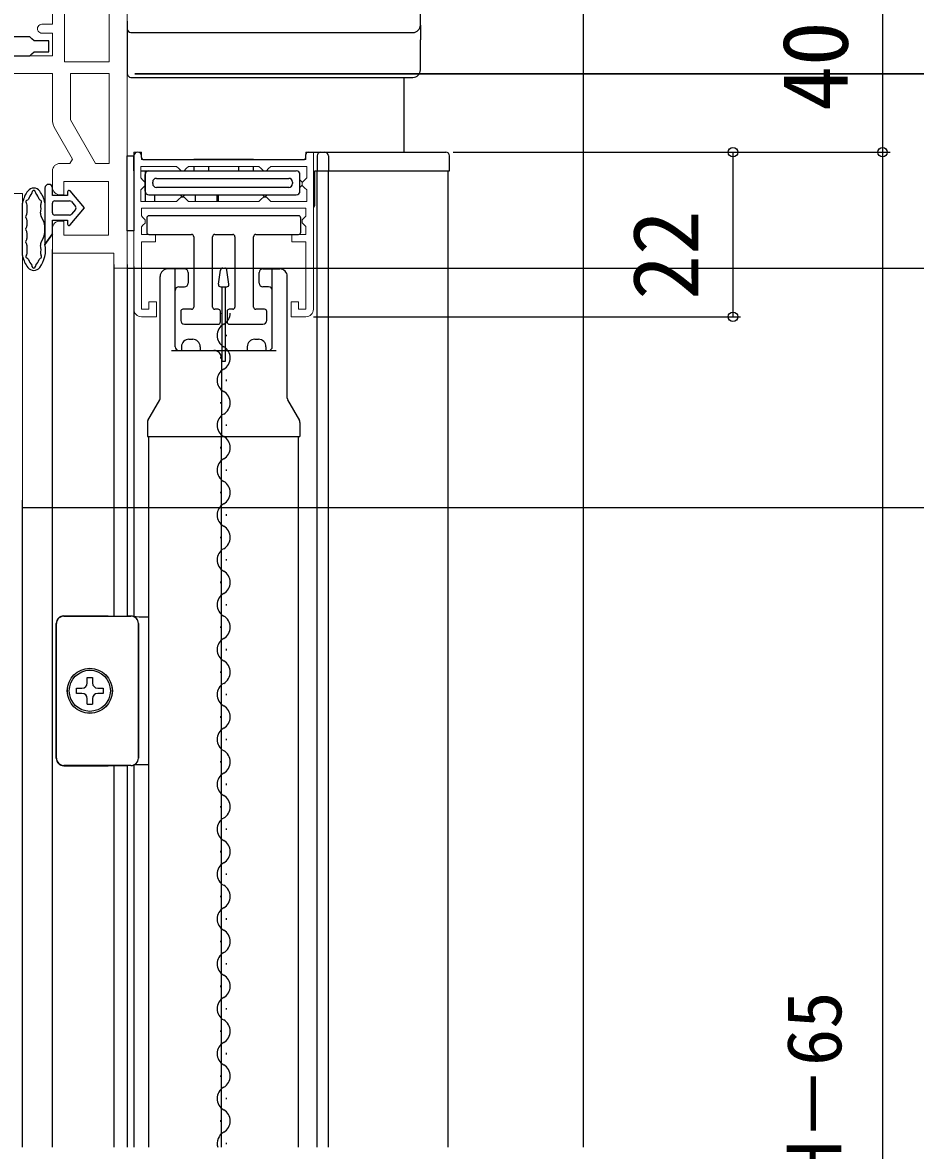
# Model space of a CAD drawing. Units: millimetres, scale not verified. Extents: x -525 to 525, y -783 to 778.
# Drawn here: x -216.2 to -96.8, y 176.3 to 327 of the extents above; entities that cross this region are included whole.
import ezdxf
from ezdxf.enums import TextEntityAlignment as Align

# ---------------------------------------------------------------- set-up
doc = ezdxf.new("R2010")
doc.units = ezdxf.units.MM
doc.header["$LTSCALE"] = 4
doc.layers.add('0-3_YKK_11', color=7, linetype='Continuous', lineweight=18)
for name, color, linetype in [('0-5_YKK_12', 2, 'Continuous'), ('0-6_YKK_13', 4, 'Continuous'), ('0-8_YKK_D', 6, 'Continuous'), ('0-A_YSS_K', 3, 'Continuous')]:
    doc.layers.add(name, color=color, linetype=linetype)
doc.styles.add('ＭＳ ゴシック', font='')
doc.styles.get('ＭＳ ゴシック').set_extended_font_data('MS Gothic')

msp = doc.modelspace()

# ---------------------------------------------------------------- linework, layer by layer
at = {"layer": '0-3_YKK_11'}
msp.add_line((-194.3, 307.504), (-194, 307.804), dxfattribs=at)
at = {"layer": '0-3_YKK_11', "color": 211}
msp.add_line((-212.2, 305), (-212.2, 307.2), dxfattribs=at)
for points in [[(-256.1, 350.2), (-202.2, 350.2), (-202.2, 348.7), (-189.7, 348.7), (-189.7, 350.2), (-187.2, 350.2), (-187.2, 346.2), (-202.2, 346.2), (-202.2, 294.2), (-204, 294.2), (-204, 296.2), (-212.2, 296.2), (-212.2, 299.5)], [(-213.6, 326.8), (-212.2, 326.8), (-212.2, 347.8)], [(-253.901, 325.6), (-255.3, 325.6), (-255.3, 322.6), (-212.2, 322.6), (-212.2, 325.6), (-213.6, 325.6)], [(-212.2, 314.173), (-212.2, 320.2), (-254.8, 320.2)], [(-211.2, 308.2), (-209.855, 308.2), (-209.528, 308.767), (-211.812, 312.723)], [(-211.2, 300.5), (-210.7, 300.5), (-210.7, 298.6), (-204.7, 298.6), (-204.7, 305.8), (-210.7, 305.8), (-210.7, 304), (-211.2, 304)]]:
    msp.add_lwpolyline(points, dxfattribs=at)
for points in [[(-204.6, 347.8), (-204.6, 321.8), (-210.6, 321.8), (-210.6, 347.8)], [(-204.6, 320.2), (-204.6, 308.2), (-206.429, 308.2), (-209.8, 314.039), (-209.8, 320.2)]]:
    msp.add_lwpolyline(points, close=True, dxfattribs=at)
at = {"layer": '0-3_YKK_11'}
for points in [[(-201.3, 288.704), (-201.3, 309.704), (-200.3, 309.704), (-200.3, 308.704), (-178.3, 308.704), (-178.3, 309.704), (-177.3, 309.704), (-177.3, 288.704)], [(-194, 307.804), (-184.6, 307.804), (-184.3, 307.504), (-184, 307.204), (-183.6, 307.204), (-183.3, 307.504), (-183, 307.804), (-178.2, 307.804), (-178.2, 306.254), (-178.5, 305.954), (-178.8, 305.654), (-178.8, 305.254), (-178.5, 304.954), (-178.2, 304.654), (-178.2, 303.104), (-183, 303.104), (-183.3, 303.404), (-183.6, 303.704), (-184, 303.704), (-184.3, 303.404), (-184.6, 303.104), (-194, 303.104), (-194.3, 303.404), (-194.6, 303.704), (-195, 303.704), (-195.3, 303.404), (-195.6, 303.104), (-200.4, 303.104), (-200.4, 304.654), (-200.1, 304.954), (-199.8, 305.254), (-199.8, 305.654), (-200.1, 305.954), (-200.4, 306.254), (-200.4, 307.804), (-195.6, 307.804), (-195.3, 307.504), (-195, 307.204), (-194.6, 307.204), (-194.3, 307.504)], [(-274.2, 304.2), (-233.2, 304.2), (-233.2, 301.7), (-236.2, 301.7), (-236.2, 297.5), (-218.6, 297.5), (-218.6, 301.7), (-220.2, 301.7), (-220.2, 304.2), (-216.2, 304.2), (-216.2, 263.2)], [(-178.3, 302.204), (-200.3, 302.204), (-200.3, 301.175), (-200.1, 300.975), (-199.8, 300.675), (-199.8, 300.234), (-200.1, 299.934), (-200.3, 299.734), (-200.3, 298.704), (-198.4, 298.704), (-198.4, 297.704), (-200.3, 297.704), (-200.3, 288.704), (-199.3, 288.704), (-199.3, 289.704), (-198.3, 289.704), (-198.3, 287.704), (-200.3, 287.704)], [(-178.3, 287.704), (-180.3, 287.704), (-180.3, 289.704), (-179.3, 289.704), (-179.3, 288.704), (-178.3, 288.704), (-178.3, 297.701), (-180.2, 297.701), (-180.2, 298.701), (-178.3, 298.701), (-178.3, 299.754), (-178.5, 299.954), (-178.8, 300.254), (-178.8, 300.654), (-178.5, 300.954), (-178.3, 301.154), (-178.3, 302.204)]]:
    msp.add_lwpolyline(points, dxfattribs=at)
at = {"layer": '0-3_YKK_11', "color": 211}
for centre, radius, start, end in [((-213.6, 326.2), 0.6, 89.99999, 270.00001), ((-209.3, 314.173), 2.9, 179.99998, 209.99999), ((-211.2, 307.2), 1, 90, 179.99998), ((-211.2, 305), 1, 179.99998, 270.00002), ((-211.2, 299.5), 1, 90, 179.99998)]:
    msp.add_arc(centre, radius, start, end, dxfattribs=at)
at = {"layer": '0-3_YKK_11'}
for centre, start, end in [((-200.3, 288.704), 180.00001, 269.99999), ((-178.3, 288.704), 270.00001, 359.99999)]:
    msp.add_arc(centre, 1, start, end, dxfattribs=at)
at = {"layer": '0-5_YKK_12'}
for p, q in [((-165.2, 319.7), (-165.2, 309.704)), ((-176.8, 176.7), (-176.8, 307.204)), ((-175.3, 176.7), (-175.3, 307.204)), ((-159.3, 176.7), (-159.3, 307.204)), ((-212.2, 176.7), (-212.2, 296.7)), ((-204, 294.7), (-204, 247.704)), ((-202.2, 294.7), (-202.2, 247.704)), ((-201.3, 294.406), (-201.3, 247.621)), ((-189.681, 288.104), (-189.681, 288.204)), ((-188.921, 285.104), (-188.921, 285.304)), ((-189.681, 282.104), (-189.681, 282.304)), ((-188.921, 279.104), (-188.921, 279.304)), ((-189.681, 276.104), (-189.681, 276.304)), ((-188.921, 273.104), (-188.921, 273.304)), ((-199.3, 176.7), (-199.3, 271.704)), ((-189.641, 271.704), (-189.641, 176.7)), ((-179.3, 176.7), (-179.3, 271.704)), ((-189.681, 270.104), (-189.681, 270.304)), ((-188.921, 267.104), (-188.921, 267.304)), ((-189.681, 264.104), (-189.681, 264.304)), ((-216.2, 176.7), (-216.2, 263.2)), ((-188.921, 261.104), (-188.921, 261.304)), ((-189.681, 258.104), (-189.681, 258.304)), ((-188.921, 255.104), (-188.921, 255.304)), ((-189.681, 252.104), (-189.681, 252.304)), ((-188.921, 249.104), (-188.921, 249.304)), ((-189.681, 246.104), (-189.681, 246.304)), ((-188.921, 243.104), (-188.921, 243.304)), ((-189.681, 240.104), (-189.681, 240.304)), ((-188.921, 237.104), (-188.921, 237.304)), ((-189.681, 234.104), (-189.681, 234.304)), ((-188.921, 231.104), (-188.921, 231.304)), ((-204, 227.704), (-204, 176.7)), ((-202.2, 227.704), (-202.2, 176.7)), ((-201.3, 227.788), (-201.3, 176.7)), ((-189.681, 228.104), (-189.681, 228.304)), ((-188.921, 225.104), (-188.921, 225.304)), ((-189.681, 222.104), (-189.681, 222.304)), ((-188.921, 219.104), (-188.921, 219.304)), ((-189.681, 216.104), (-189.681, 216.304)), ((-188.921, 213.104), (-188.921, 213.304)), ((-189.681, 210.104), (-189.681, 210.304)), ((-188.921, 207.104), (-188.921, 207.304)), ((-189.681, 204.104), (-189.681, 204.304)), ((-188.921, 201.104), (-188.921, 201.304)), ((-189.681, 198.104), (-189.681, 198.304)), ((-188.921, 195.104), (-188.921, 195.304)), ((-189.681, 192.104), (-189.681, 192.304)), ((-188.921, 189.104), (-188.921, 189.304)), ((-189.681, 186.104), (-189.681, 186.304)), ((-188.921, 183.104), (-188.921, 183.304)), ((-189.681, 180.104), (-189.681, 180.304)), ((-188.921, 177.104), (-188.921, 177.304))]:
    msp.add_line(p, q, dxfattribs=at)
for centre, start, end in [((-190.139, 288.204), 299.20254, 359.99929), ((-188.462, 285.204), 119.20254, 240.79746), ((-190.139, 282.204), 299.20254, 60.79746), ((-188.462, 279.204), 119.20254, 240.79746), ((-190.139, 276.204), 299.20254, 60.79746), ((-188.462, 273.204), 119.20254, 240.79746), ((-190.139, 270.204), 299.20254, 60.79746), ((-188.462, 267.204), 119.20254, 240.79746), ((-190.139, 264.204), 299.20254, 60.79746), ((-188.462, 261.204), 119.20254, 240.79746), ((-190.139, 258.204), 299.20254, 60.79746), ((-188.462, 255.204), 119.20254, 240.79746), ((-190.139, 252.204), 299.20254, 60.79746), ((-188.462, 249.204), 119.20254, 240.79746), ((-190.139, 246.204), 299.20254, 60.79746), ((-188.462, 243.204), 119.20254, 240.79746), ((-190.139, 240.204), 299.20254, 60.79746), ((-188.462, 237.204), 119.20254, 240.79746), ((-190.139, 234.204), 299.20254, 60.79746), ((-188.462, 231.204), 119.20254, 240.79746), ((-190.139, 228.204), 299.20254, 60.79746), ((-188.462, 225.204), 119.20254, 240.79746), ((-190.139, 222.204), 299.20254, 60.79746), ((-188.462, 219.204), 119.20254, 240.79746), ((-190.139, 216.204), 299.20254, 60.79746), ((-188.462, 213.204), 119.20254, 240.79746), ((-190.139, 210.204), 299.20254, 60.79746), ((-188.462, 207.204), 119.20254, 240.79746), ((-190.139, 204.204), 299.20254, 60.79746), ((-188.462, 201.204), 119.20254, 240.79746), ((-190.139, 198.204), 299.20254, 60.79746), ((-188.462, 195.204), 119.20254, 240.79746), ((-190.139, 192.204), 299.20254, 60.79746), ((-188.462, 189.204), 119.20254, 240.79746), ((-190.139, 186.204), 299.20254, 60.79746), ((-188.462, 183.204), 119.20254, 240.79746), ((-190.139, 180.204), 299.20254, 60.79746), ((-188.462, 177.204), 119.20254, 197.06227)]:
    msp.add_arc(centre, 1.718, start, end, dxfattribs=at)
at = {"layer": '0-6_YKK_13'}
for p, q in [((-163, 326.7), (-163, 399.4)), ((-202.2, 327.2), (-202.2, 326.7)), ((-202.2, 326.7), (-202.2, 326.2)), ((-202.2, 326.2), (-202.2, 324.7)), ((-201.7, 325.7), (-164, 325.7)), ((-163, 326.7), (-163, 324.7)), ((-202.2, 324.7), (-202.2, 320.7)), ((-163, 320.7), (-163, 324.7)), ((-202.2, 320.7), (-202.2, 320.2)), ((-201.7, 319.7), (-164, 319.7)), ((-201.3, 307.204), (-201.3, 309.204)), ((-200.3, 309.004), (-200.3, 309.204)), ((-178.3, 309.004), (-178.3, 309.404)), ((-178, 309.704), (-159.6, 309.704)), ((-176.8, 309.204), (-176.8, 307.204)), ((-175.3, 309.204), (-175.3, 307.204)), ((-200, 308.704), (-178.6, 308.704)), ((-185.3, 308.704), (-193.3, 308.704)), ((-193.3, 307.804), (-193.3, 307.204)), ((-187.3, 308.704), (-191.3, 308.704)), ((-191.3, 307.204), (-191.3, 307.804)), ((-187.3, 307.804), (-187.3, 307.204)), ((-185.3, 307.204), (-185.3, 307.804)), ((-200.4, 307.204), (-179.6, 307.204)), ((-199.8, 307.204), (-199.8, 303.104)), ((-198.3, 306.204), (-180.6, 306.204)), ((-179.1, 304.504), (-179.1, 306.704)), ((-177.1, 302.704), (-177.1, 307.204)), ((-213.2, 304.901), (-213.2, 297.351)), ((-212.2, 303.9), (-212.2, 304.9)), ((-198.8, 305.504), (-198.8, 305.704)), ((-180.6, 305.004), (-198.3, 305.004)), ((-180.1, 305.704), (-180.1, 305.504)), ((-178.797, 305.701), (-179.1, 306.004)), ((-179.1, 305.004), (-178.8, 305.304)), ((-210.2, 303.9), (-212.2, 303.9)), ((-211.9, 303.2), (-209.901, 303.2)), ((-210.2, 304.398), (-210.2, 303.9)), ((-207.9, 302.25), (-209.844, 304.529)), ((-209.672, 303.095), (-209.118, 302.445)), ((-199.3, 304.004), (-179.6, 304.004)), ((-198.5, 303.104), (-198.5, 304.004)), ((-194.8, 303.704), (-195.1, 304.004)), ((-194.5, 304.004), (-194.8, 303.704)), ((-193.1, 304.004), (-193.1, 303.104)), ((-190.2, 304.004), (-190.2, 303.104)), ((-190, 303.104), (-190, 304.004)), ((-216.2, 295.909), (-216.2, 302.891)), ((-215.6, 301.609), (-215.6, 302.612)), ((-212.2, 301.6), (-212.2, 302.9)), ((-209.844, 299.971), (-207.9, 302.25)), ((-209.118, 302.055), (-209.672, 301.405)), ((-215.6, 299.929), (-215.6, 300.551)), ((-212.2, 300.6), (-210.2, 300.6)), ((-212.2, 298.8), (-212.2, 300.6)), ((-209.901, 301.3), (-211.9, 301.3)), ((-210.2, 300.6), (-210.2, 300.102)), ((-199.6, 300.904), (-199.6, 299.004)), ((-179.3, 301.204), (-199.3, 301.204)), ((-179, 299.004), (-179, 300.904)), ((-215.6, 298.249), (-215.6, 298.871)), ((-199.3, 298.704), (-193.6, 298.704)), ((-190.5, 298.704), (-188.1, 298.704)), ((-185, 298.704), (-179.3, 298.704)), ((-215.6, 296.188), (-215.6, 297.191)), ((-193.3, 298.404), (-193.3, 289.004)), ((-190.8, 289.004), (-190.8, 298.404)), ((-187.8, 298.404), (-187.8, 289.004)), ((-185.3, 289.004), (-185.3, 298.404)), ((-194.55, 294.104), (-196.8, 294.104)), ((-195.8, 283.704), (-195.8, 294.104)), ((-189.438, 294.204), (-189.163, 294.204)), ((-184.05, 294.104), (-181.8, 294.104)), ((-182.8, 283.704), (-182.8, 294.104)), ((-197.8, 276.822), (-197.8, 293.104)), ((-194.05, 293.604), (-194.05, 292.204)), ((-190.002, 292.046), (-189.735, 293.946)), ((-188.598, 292.046), (-188.865, 293.946)), ((-184.55, 292.204), (-184.55, 293.604)), ((-180.8, 276.822), (-180.8, 293.104)), ((-195.3, 291.704), (-194.55, 291.704)), ((-189.705, 291.704), (-188.896, 291.704)), ((-189.1, 291.704), (-189.1, 281.704)), ((-183.3, 291.704), (-184.05, 291.704)), ((-195.05, 288.404), (-195.05, 287.204)), ((-193.6, 288.704), (-194.75, 288.704)), ((-190.05, 288.704), (-190.5, 288.704)), ((-189.75, 287.004), (-189.75, 288.404)), ((-188.85, 288.404), (-188.85, 287.004)), ((-188.1, 288.704), (-188.55, 288.704)), ((-183.85, 288.704), (-185, 288.704)), ((-183.55, 287.204), (-183.55, 288.404)), ((-194.55, 286.704), (-190.05, 286.704)), ((-188.55, 286.704), (-184.05, 286.704)), ((-194.95, 283.704), (-194.95, 283.204)), ((-193.95, 284.704), (-193.45, 284.704)), ((-192.45, 283.704), (-192.45, 283.204)), ((-186.15, 283.704), (-186.15, 283.204)), ((-185.15, 284.704), (-184.65, 284.704)), ((-183.65, 283.704), (-183.65, 283.204)), ((-196.3, 283.204), (-182.3, 283.204)), ((-189.6, 282.204), (-189.6, 271.704)), ((-199.435, 273.819), (-197.853, 276.599)), ((-180.748, 276.599), (-179.166, 273.819)), ((-199.5, 273.572), (-199.5, 271.704)), ((-179.1, 273.572), (-179.1, 271.704)), ((-199.5, 271.704), (-179.1, 271.704)), ((-210.7, 247.722), (-210.667, 247.688)), ((-201.7, 247.704), (-202.2, 247.704)), ((-201.716, 247.688), (-201.7, 247.704)), ((-201.7, 247.704), (-201.7, 247.704)), ((-199.718, 247.613), (-199.3, 247.613)), ((-211.667, 246.688), (-211.7, 246.722)), ((-211.7, 228.687), (-211.7, 246.722)), ((-211.667, 228.72), (-211.667, 246.688)), ((-200.7, 246.704), (-200.716, 246.688)), ((-200.716, 246.688), (-200.716, 228.72)), ((-200.7, 228.704), (-200.7, 246.704)), ((-200.7, 246.704), (-200.7, 246.704)), ((-207.55, 239.504), (-206.85, 239.504)), ((-207.55, 238.754), (-207.55, 239.504)), ((-206.85, 239.504), (-206.85, 238.754)), ((-209, 237.354), (-209, 238.054)), ((-209, 238.054), (-208.25, 238.054)), ((-208.25, 237.354), (-209, 237.354)), ((-206.15, 238.054), (-205.4, 238.054)), ((-205.4, 237.354), (-206.15, 237.354)), ((-205.4, 238.054), (-205.4, 237.354)), ((-207.55, 235.904), (-207.55, 236.654)), ((-207.55, 235.904), (-206.85, 235.904)), ((-206.85, 236.654), (-206.85, 235.904)), ((-211.7, 228.687), (-211.667, 228.72)), ((-210.667, 227.72), (-210.7, 227.687)), ((-210.7, 227.687), (-204.77, 227.687)), ((-204.77, 227.687), (-204.735, 227.704)), ((-204.735, 227.704), (-202.2, 227.704)), ((-201.7, 227.704), (-201.716, 227.72)), ((-200.716, 228.72), (-200.7, 228.704)), ((-200.7, 228.704), (-200.7, 228.704)), ((-199.3, 227.795), (-199.718, 227.795))]:
    msp.add_line(p, q, dxfattribs=at)
for points in [[(-252.263, 322.6), (-215.246, 322.6), (-214.95, 322.85), (-214.655, 323.1), (-212.705, 323.1), (-212.705, 324.6), (-214.655, 324.6), (-214.95, 324.85), (-215.246, 325.1), (-252.263, 325.1), (-252.559, 324.85), (-252.855, 324.6), (-254.805, 324.6), (-254.805, 323.1), (-252.855, 323.1), (-252.559, 322.85)], [(-201.3, 299.204), (-202.22, 299.204), (-202.22, 309.204), (-201.3, 309.204)]]:
    msp.add_lwpolyline(points, close=True, dxfattribs=at)
for points in [[(-177.1, 307.204), (-159.1, 307.204), (-159.1, 309.204)], [(-199.8, 304.504), (-199.8, 306.704), (-199.8, 304.504)], [(-183.5, 304.004), (-183.8, 303.704), (-184.1, 304.004)], [(-213.2, 297.351), (-212.2, 298.8), (-213.2, 297.351)], [(-189.1, 281.704), (-189.5, 281.704), (-189.5, 291.704)], [(-210.7, 247.722), (-204.77, 247.722), (-204.735, 247.704), (-202.2, 247.704)], [(-201.7, 227.704), (-201.7, 227.704), (-202.2, 227.704)]]:
    msp.add_lwpolyline(points, dxfattribs=at)
for centre, radius in [((-207.201, 237.703), 3.014), ((-207.2, 237.704), 3), ((-207.2, 237.704), 2.75)]:
    msp.add_circle(centre, radius, dxfattribs=at)
for centre, radius, start, end in [((-201.7, 326.2), 0.5, 180, 270), ((-164, 326.7), 1, 270, 0), ((-201.7, 320.2), 0.5, 180, 270), ((-164, 320.7), 1, 270, 0), ((-200.8, 309.204), 0.5, 90, 180), ((-200.8, 309.204), 0.5, 0, 90), ((-178, 309.404), 0.3, 90, 180), ((-176.3, 309.204), 0.5, 90, 180), ((-175.8, 309.204), 0.5, 0, 90), ((-159.6, 309.204), 0.5, 0, 90), ((-200, 309.004), 0.3, 180, 270), ((-178.6, 309.004), 0.3, 270, 0), ((-199.3, 306.704), 0.5, 90, 180), ((-198.3, 305.704), 0.5, 90, 180), ((-180.6, 305.704), 0.5, 0, 90), ((-179.6, 306.704), 0.5, 0, 90), ((-214.7, 303.901), 1, 37.38277, 142.61723), ((-214.7, 304.401), 0.2, 359.61393, 180.38612), ((-212.7, 304.901), 0.5, 0.11462, 179.88538), ((-212.7, 304.9), 0.5, 0.00002, 0.11467), ((-209.998, 304.398), 0.202, 40.46381, 180), ((-198.3, 305.504), 0.5, 180, 270), ((-180.6, 305.504), 0.5, 270, 0), ((-212.476, 302.201), 3.8, 142.61723, 167.56012), ((-215.552, 303.081), 0.2, 107.41595, 215.89399), ((-215.702, 303.558), 0.3, 287.41595, 337.1967), ((-212.476, 302.201), 3.2, 141.12634, 157.1967), ((-215.2, 304.398), 0.3, 321.12634, 0.38612), ((-214.2, 304.398), 0.3, 179.61393, 218.87367), ((-216.925, 302.201), 3.2, 22.8033, 38.87367), ((-213.699, 303.558), 0.3, 202.8033, 252.58405), ((-216.925, 302.201), 3.8, 11.41207, 37.38277), ((-213.848, 303.081), 0.2, 319.31808, 72.58405), ((-211.9, 302.9), 0.3, 90, 180), ((-209.901, 302.9), 0.3, 40.46381, 90), ((-199.3, 304.504), 0.5, 180, 270), ((-179.6, 304.504), 0.5, 270, 0), ((-215.6, 302.891), 0.6, 167.56012, 180), ((-216.2, 301.609), 0.6, 318.59038, 0), ((-216.2, 302.612), 0.6, 0, 35.89399), ((-213.2, 301.449), 0.6, 168.58793, 212.63687), ((-216.925, 302.201), 3.2, 348.58793, 9.09882), ((-213.469, 302.755), 0.3, 139.31808, 189.09882), ((-211.9, 301.6), 0.3, 180, 270), ((-209.346, 302.25), 0.3, 319.53619, 40.46381), ((-177.6, 302.704), 0.5, 306.8699, 360), ((-215.6, 301.08), 0.2, 138.59038, 221.40962), ((-216.2, 300.551), 0.6, 0, 41.40962), ((-216.4, 299.4), 3.2, 327.36313, 32.63687), ((-209.998, 300.102), 0.202, 180.00003, 319.53622), ((-209.901, 301.6), 0.3, 270, 319.53619), ((-199.3, 300.904), 0.3, 90, 180), ((-179.3, 300.904), 0.3, 0, 90), ((-215.6, 299.4), 0.2, 138.59038, 221.40962), ((-216.2, 299.929), 0.6, 318.59038, 0), ((-216.2, 298.871), 0.6, 0, 41.40962), ((-199.3, 299.004), 0.3, 180, 270), ((-193.6, 298.404), 0.3, 0, 90), ((-190.5, 298.404), 0.3, 90, 180), ((-188.1, 298.404), 0.3, 0, 90), ((-185, 298.404), 0.3, 90, 180), ((-179.3, 299.004), 0.3, 270, 360), ((-215.6, 297.72), 0.2, 138.59038, 221.40962), ((-216.2, 298.249), 0.6, 318.59038, 0), ((-216.2, 297.191), 0.6, 0, 41.40962), ((-216.925, 296.599), 3.8, 322.61723, 11.41207), ((-213.2, 297.351), 0.6, 147.36313, 191.41207), ((-216.925, 296.599), 3.2, 350.90118, 11.41207), ((-215.6, 295.909), 0.6, 180, 192.43989), ((-212.476, 296.599), 3.8, 192.43989, 217.38277), ((-215.552, 295.719), 0.2, 144.106, 252.58405), ((-216.2, 296.188), 0.6, 324.106, 0), ((-215.702, 295.242), 0.3, 22.8033, 72.58405), ((-213.699, 295.242), 0.3, 107.41595, 157.1967), ((-213.848, 295.719), 0.2, 287.41595, 40.68193), ((-213.469, 296.045), 0.3, 170.90118, 220.68193), ((-214.7, 294.899), 1, 217.38277, 322.61723), ((-212.476, 296.599), 3.2, 202.8033, 218.87367), ((-215.2, 294.402), 0.3, 359.61392, 38.87367), ((-214.7, 294.399), 0.2, 179.61392, 0.38608), ((-214.2, 294.402), 0.3, 141.12633, 180.38608), ((-216.925, 296.599), 3.2, 321.12633, 337.1967), ((-196.8, 293.104), 1, 90, 180), ((-194.55, 293.604), 0.5, 0, 90), ((-189.438, 293.904), 0.3, 90, 172), ((-189.163, 293.904), 0.3, 8, 90), ((-184.05, 293.604), 0.5, 90, 180), ((-181.8, 293.104), 1, 360, 90), ((-195.3, 291.204), 0.5, 90, 180), ((-194.55, 292.204), 0.5, 270, 0), ((-189.705, 292.004), 0.3, 172, 270), ((-188.896, 292.004), 0.3, 270, 8), ((-184.05, 292.204), 0.5, 180, 270), ((-183.3, 291.204), 0.5, 360, 90), ((-194.75, 288.404), 0.3, 90, 180), ((-193.6, 289.004), 0.3, 270, 0), ((-190.5, 289.004), 0.3, 180, 270), ((-190.05, 288.404), 0.3, 0, 90), ((-188.55, 288.404), 0.3, 90, 180), ((-188.1, 289.004), 0.3, 270, 0), ((-185, 289.004), 0.3, 180, 270), ((-183.85, 288.404), 0.3, 360, 90), ((-194.55, 287.204), 0.5, 180, 270), ((-190.05, 287.004), 0.3, 270, 0), ((-188.55, 287.004), 0.3, 180, 270), ((-184.05, 287.204), 0.5, 270, 360), ((-195.3, 283.704), 0.5, 180, 270), ((-193.95, 283.704), 1, 90, 180), ((-193.45, 283.704), 1, 360, 90), ((-185.15, 283.704), 1, 90, 180), ((-184.65, 283.704), 1, 360, 90), ((-183.3, 283.704), 0.5, 270, 360), ((-190.6, 282.204), 1, 360, 90), ((-198.3, 276.822), 0.5, 333.43495, 0), ((-180.3, 276.822), 0.5, 180, 206.56505), ((-199, 273.572), 0.5, 150.35587, 180), ((-179.6, 273.572), 0.5, 0, 29.64413), ((-210.667, 246.688), 1, 90, 179.99489), ((-201.716, 246.688), 1, 0.00511, 90), ((-201.7, 246.704), 1, 0.00209, 90), ((-208.25, 238.754), 0.7, 270, 360), ((-206.15, 238.754), 0.7, 180, 270), ((-208.25, 236.654), 0.7, 0, 90), ((-206.15, 236.654), 0.7, 90, 180), ((-210.667, 228.72), 1, 180.00511, 270), ((-201.716, 228.72), 1, 270, 359.99489), ((-201.7, 228.704), 1, 270, 359.99802)]:
    msp.add_arc(centre, radius, start, end, dxfattribs=at)
for centre, major_axis, ratio, start_param, end_param in [((-210.7, 246.722), (-0.707, 0.707), 0.999924, 5.4978252, 7.0685454), ((-206.2, 247.81), (-14.625, 0), 0.008727, 1.2604153, 1.8824345), ((-199.7, 247.631), (-2, 0), 0.008727, 0.6324882, 1.5620697), ((-210.7, 228.687), (0.707, 0.707), 0.999924, 2.3562326, 3.9269527), ((-206.2, 227.598), (-14.625, 0), 0.008727, 4.4007508, 5.02277), ((-199.7, 227.778), (-2, 0), 0.008727, 4.7211156, 5.6551818)]:
    msp.add_ellipse(centre, major_axis=major_axis, ratio=ratio, start_param=start_param, end_param=end_param, dxfattribs=at)
at = {"layer": '0-8_YKK_D'}
for p, q in [((-101.2, 350.2), (-101.2, 309.7)), ((-201.2, 320.2), (-20.2, 320.2)), ((-201.2, 320.197), (-40.2, 320.197)), ((-201.2, 320.197), (-20.2, 320.197)), ((-158.6, 309.7), (-100.2, 309.7)), ((-158.6, 309.7), (-120.2, 309.7)), ((-158.6, 309.7), (-100.2, 309.7)), ((-121.2, 309.7), (-121.2, 287.7)), ((-101.2, 309.7), (-101.2, 24.7)), ((-202.1, 294.2), (-60.2, 294.2)), ((-201.7, 294.2), (-40.2, 294.2)), ((-201.7, 294.2), (-40.2, 294.2)), ((-177.3, 287.7), (-120.2, 287.7)), ((-216.2, 262.2), (-40.2, 262.2))]:
    msp.add_line(p, q, dxfattribs=at)
for centre in [(-121.2, 309.7), (-101.2, 309.7), (-101.2, 309.7), (-121.2, 287.7)]:
    msp.add_circle(centre, 0.637, dxfattribs=at)
at = {"layer": '0-A_YSS_K'}
msp.add_line((-141.2, 176.7), (-141.2, 404.2), dxfattribs=at)

# ---------------------------------------------------------------- texts
at = {"layer": '0-8_YKK_D', "style": 'ＭＳ ゴシック'}
for s, height, p in [('40.5', 8.798, (-103.2, 315.223)), ('22', 8.798, (-123.2, 289.973)), ('網戸出来高＝新設窓H－65', 7.331, (-104.507, 82.569))]:
    msp.add_text(s, height=height, rotation=90, dxfattribs=at).set_placement(p, align=Align.BOTTOM_LEFT)

doc.saveas('drawing.dxf')
